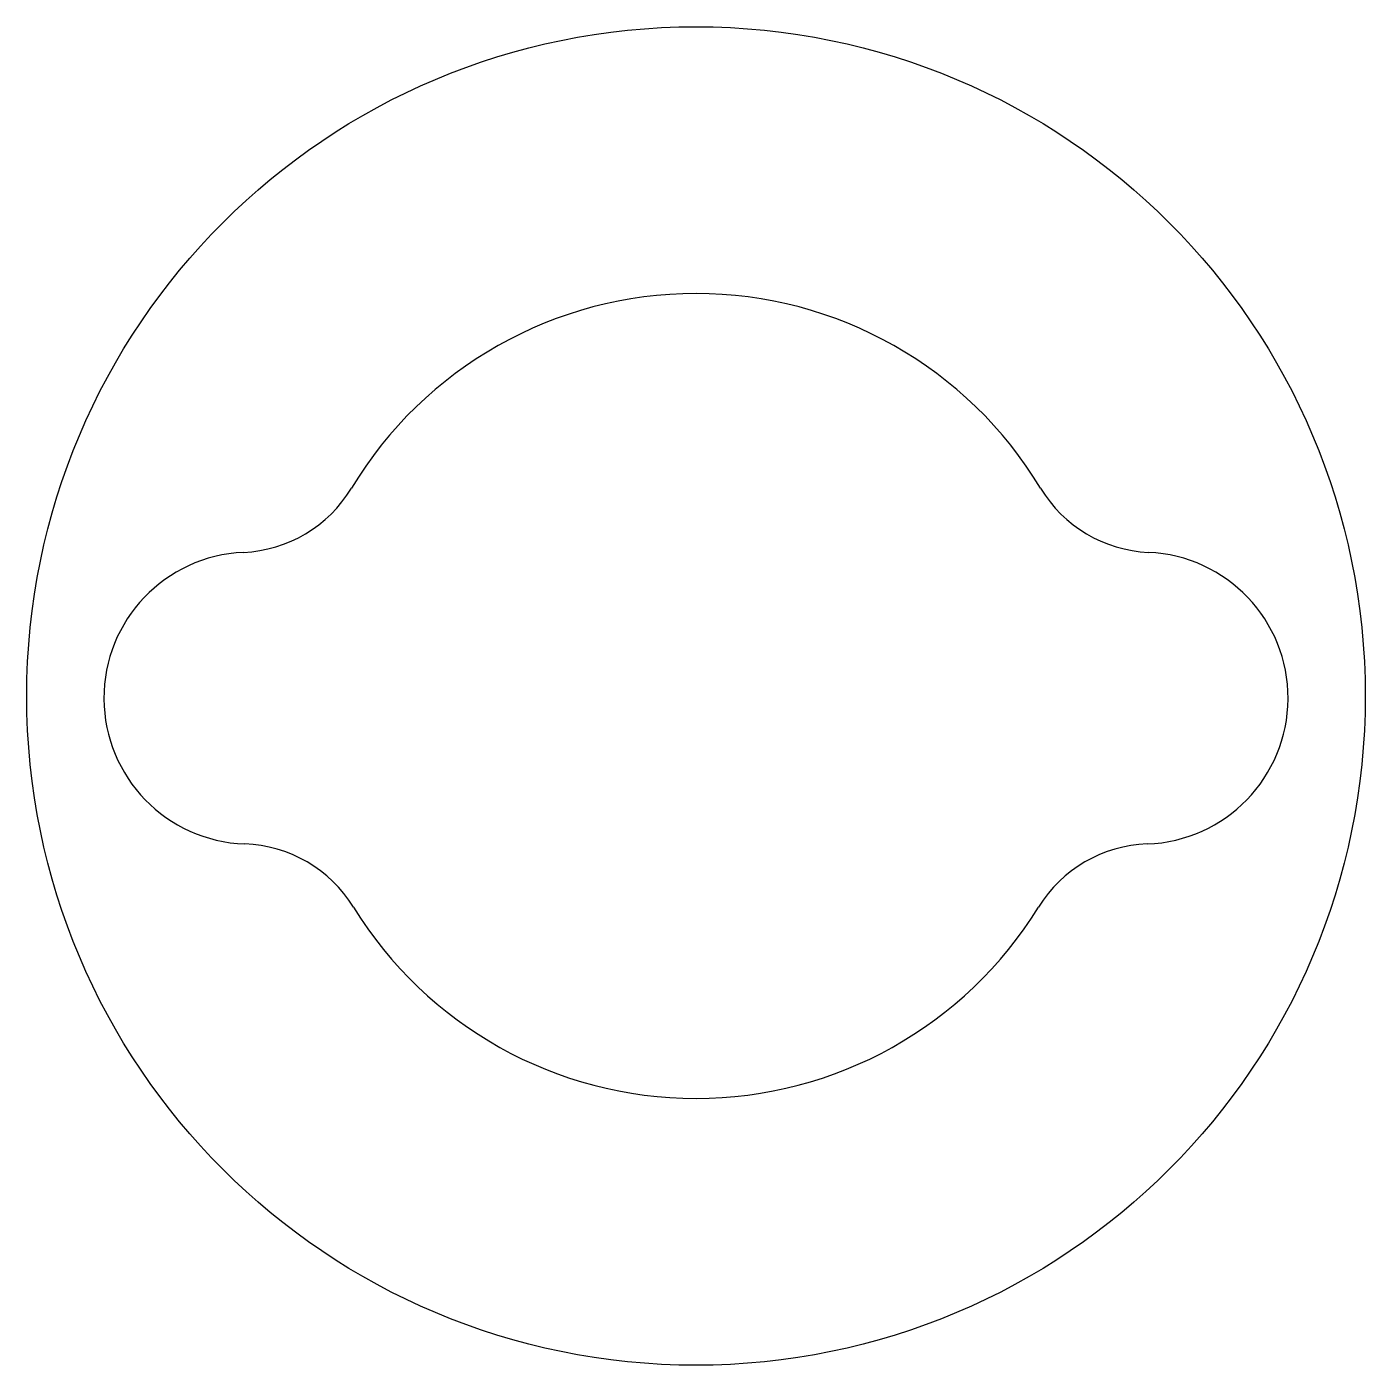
# Model space of a CAD drawing. Extents: x -15 to 15, y 26.5 to 56.5.
import ezdxf

# ---------------------------------------------------------------- set-up
doc = ezdxf.new("R2010")
doc.units = 0
doc.layers.add('VISIBLE', color=7, linetype='CONTINUOUS')

msp = doc.modelspace()

# ---------------------------------------------------------------- linework, layer by layer
at = {"layer": 'VISIBLE'}
msp.add_circle((0, 41.5), 15, dxfattribs=at)
for centre, radius, start, end in [((0, 41.5), 9.02, 31.0897, 148.9103), ((-10.276, 47.697), 2.98, 272.5349, 328.9103), ((10.276, 47.697), 2.98, 211.0897, 267.4651), ((-10, 41.453), 3.27, 92.5349, 268.0074), ((10, 41.453), 3.27, 271.9926, 87.4651), ((-10.217, 35.206), 2.98, 31.6321, 88.0074), ((10.217, 35.206), 2.98, 91.9926, 148.3679), ((0, 41.5), 9.02, 211.6321, 328.3679)]:
    msp.add_arc(centre, radius, start, end, dxfattribs=at)

doc.saveas('drawing.dxf')
